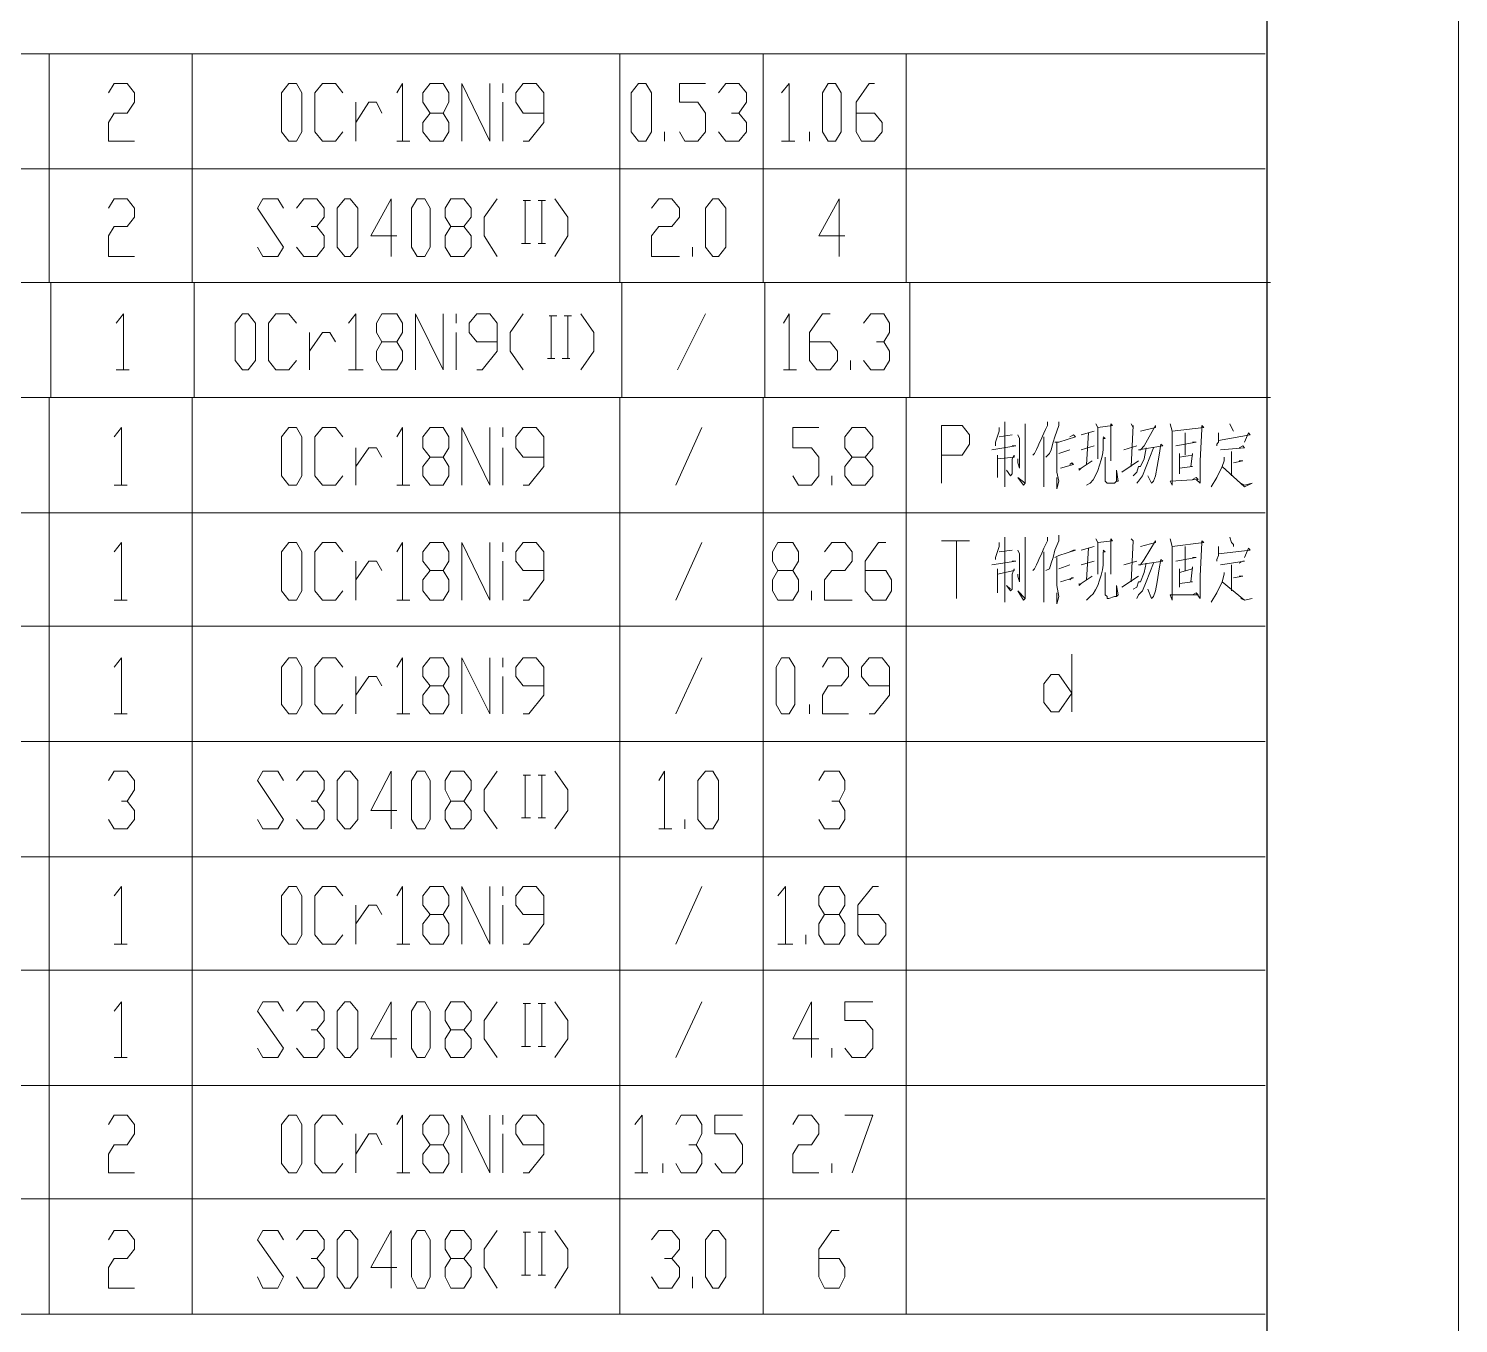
# Model space of a CAD drawing. Header units: millimetres. Extents: x 1435 to 2259, y 1083 to 2249.
# Drawn here: x 2120.8 to 2259.2, y 1394.8 to 1520.2 of the extents above; entities that cross this region are included whole.
import ezdxf

# ---------------------------------------------------------------- set-up
doc = ezdxf.new("R2010")
doc.units = ezdxf.units.MM
doc.layers.add('1', color=7, linetype='Continuous')

msp = doc.modelspace()

# ---------------------------------------------------------------- linework, layer by layer
at = {"layer": '1', "color": 0, "lineweight": 9}
for points in [[(2259.21, 1082.84), (1435.35, 1082.84), (1435.35, 2249.06), (2259.21, 2249.06), (2259.21, 1082.84)], [(2240.49, 1517.72), (1990.83, 1517.72)], [(2122.77, 1495.58), (2122.77, 1517.72)], [(2136.63, 1495.58), (2136.63, 1517.72)], [(2178.03, 1495.58), (2178.03, 1517.72)], [(2191.89, 1495.58), (2191.89, 1517.72)], [(2205.75, 1495.58), (2205.75, 1517.72)], [(2128.53, 1513.94), (2129.07, 1514.84), (2130.33, 1514.84), (2131.05, 1513.94), (2131.05, 1513.04), (2130.33, 1511.96), (2129.07, 1511.96), (2128.53, 1511.06), (2128.53, 1509.26), (2131.05, 1509.26)], [(2145.99, 1509.26), (2145.27, 1510.16), (2145.27, 1513.94), (2145.99, 1514.84), (2146.71, 1514.84), (2147.25, 1513.94), (2147.25, 1510.16), (2146.71, 1509.26), (2145.99, 1509.26)], [(2151.21, 1510.16), (2150.49, 1509.26), (2149.23, 1509.26), (2148.51, 1510.16), (2148.51, 1513.94), (2149.23, 1514.84), (2150.49, 1514.84), (2151.21, 1513.94)], [(2156.43, 1513.94), (2156.97, 1514.84), (2156.97, 1509.26)], [(2159.67, 1509.26), (2158.95, 1510.16), (2158.95, 1511.06), (2159.67, 1511.96), (2160.93, 1511.96), (2161.47, 1513.04), (2161.47, 1513.94), (2160.93, 1514.84), (2159.67, 1514.84), (2158.95, 1513.94), (2158.95, 1513.04), (2159.67, 1511.96)], [(2162.73, 1509.26), (2162.73, 1514.84), (2165.43, 1509.26), (2165.43, 1514.84)], [(2166.69, 1513.94), (2166.69, 1514.84)], [(2168.67, 1509.26), (2169.21, 1509.26), (2170.65, 1511.06), (2170.65, 1513.94), (2169.93, 1514.84), (2168.67, 1514.84), (2167.95, 1513.94), (2167.95, 1513.04), (2168.67, 1511.96), (2170.65, 1511.96)], [(2179.83, 1509.26), (2179.11, 1510.16), (2179.11, 1513.94), (2179.83, 1514.84), (2180.55, 1514.84), (2181.09, 1513.94), (2181.09, 1510.16), (2180.55, 1509.26), (2179.83, 1509.26)], [(2183.79, 1510.16), (2184.33, 1509.26), (2185.59, 1509.26), (2186.31, 1510.16), (2186.31, 1511.96), (2185.59, 1513.04), (2183.79, 1513.04), (2183.79, 1514.84), (2186.31, 1514.84)], [(2187.57, 1513.94), (2188.29, 1514.84), (2189.55, 1514.84), (2190.27, 1513.94), (2190.27, 1513.04), (2189.55, 1511.96), (2188.83, 1511.96)], [(2193.69, 1513.94), (2194.41, 1514.84), (2194.41, 1509.26)], [(2198.19, 1509.26), (2197.65, 1510.16), (2197.65, 1513.94), (2198.19, 1514.84), (2198.91, 1514.84), (2199.45, 1513.94), (2199.45, 1510.16), (2198.91, 1509.26), (2198.19, 1509.26)], [(2200.89, 1511.96), (2202.69, 1511.96), (2203.41, 1511.06), (2203.41, 1510.16), (2202.69, 1509.26), (2201.43, 1509.26), (2200.89, 1510.16), (2200.89, 1513.04), (2202.15, 1514.84), (2202.69, 1514.84)], [(2152.47, 1509.26), (2152.47, 1513.04)], [(2152.47, 1511.06), (2153.73, 1513.04), (2154.45, 1513.04), (2154.99, 1511.96)], [(2166.69, 1509.26), (2166.69, 1513.04)], [(2160.93, 1511.96), (2161.47, 1511.06), (2161.47, 1510.16), (2160.93, 1509.26), (2159.67, 1509.26)], [(2189.55, 1511.96), (2190.27, 1511.06), (2190.27, 1510.16), (2189.55, 1509.26), (2188.29, 1509.26), (2187.57, 1510.16)], [(2156.43, 1509.26), (2157.69, 1509.26)], [(2182.35, 1509.26), (2182.35, 1510.16)], [(2193.69, 1509.26), (2194.95, 1509.26)], [(2196.39, 1509.26), (2196.39, 1510.16)], [(2240.49, 1506.56), (2018.55, 1506.56)], [(2128.53, 1502.78), (2129.07, 1503.68), (2130.33, 1503.68), (2131.05, 1502.78), (2131.05, 1501.88), (2130.33, 1500.98), (2129.07, 1500.98), (2128.53, 1500.08), (2128.53, 1498.1), (2131.05, 1498.1)], [(2142.93, 1499), (2143.47, 1498.1), (2144.91, 1498.1), (2145.45, 1499), (2142.93, 1502.78), (2143.47, 1503.68), (2144.91, 1503.68), (2145.45, 1502.78)], [(2146.71, 1502.78), (2147.43, 1503.68), (2148.69, 1503.68), (2149.41, 1502.78), (2149.41, 1501.88), (2148.69, 1500.98), (2148.15, 1500.98)], [(2151.39, 1498.1), (2150.67, 1499), (2150.67, 1502.78), (2151.39, 1503.68), (2151.93, 1503.68), (2152.65, 1502.78), (2152.65, 1499), (2151.93, 1498.1), (2151.39, 1498.1)], [(2156.43, 1500.08), (2153.91, 1500.08), (2155.89, 1503.68), (2155.89, 1498.1)], [(2158.41, 1498.1), (2157.87, 1499), (2157.87, 1502.78), (2158.41, 1503.68), (2159.13, 1503.68), (2159.67, 1502.78), (2159.67, 1499), (2159.13, 1498.1), (2158.41, 1498.1)], [(2161.65, 1498.1), (2161.11, 1499), (2161.11, 1500.08), (2161.65, 1500.98), (2162.91, 1500.98), (2163.63, 1501.88), (2163.63, 1502.78), (2162.91, 1503.68), (2161.65, 1503.68), (2161.11, 1502.78), (2161.11, 1501.88), (2161.65, 1500.98)], [(2166.15, 1503.68), (2164.89, 1501.88), (2164.89, 1500.08), (2166.15, 1498.1)], [(2168.67, 1503.5), (2169.39, 1503.5)], [(2168.85, 1503.5), (2168.85, 1499.36)], [(2170.11, 1503.5), (2170.83, 1503.5)], [(2170.47, 1503.5), (2170.47, 1499.36)], [(2171.73, 1503.68), (2172.99, 1501.88), (2172.99, 1500.08), (2171.73, 1498.1)], [(2181.09, 1502.78), (2181.81, 1503.68), (2183.07, 1503.68), (2183.79, 1502.78), (2183.79, 1501.88), (2183.07, 1500.98), (2181.81, 1500.98), (2181.09, 1500.08), (2181.09, 1498.1), (2183.79, 1498.1)], [(2187.03, 1498.1), (2186.31, 1499), (2186.31, 1502.78), (2187.03, 1503.68), (2187.57, 1503.68), (2188.29, 1502.78), (2188.29, 1499), (2187.57, 1498.1), (2187.03, 1498.1)], [(2199.81, 1500.08), (2197.29, 1500.08), (2199.27, 1503.68), (2199.27, 1498.1)], [(2148.69, 1500.98), (2149.41, 1500.08), (2149.41, 1499), (2148.69, 1498.1), (2147.43, 1498.1), (2146.71, 1499)], [(2162.91, 1500.98), (2163.63, 1500.08), (2163.63, 1499), (2162.91, 1498.1), (2161.65, 1498.1)], [(2168.49, 1499.36), (2169.39, 1499.36)], [(2170.11, 1499.36), (2170.83, 1499.36)], [(2185.05, 1498.1), (2185.05, 1499)], [(2241.03, 1495.58), (1990.83, 1495.58)], [(2240.49, 1495.58), (1990.83, 1495.58)], [(2122.95, 1484.42), (2122.95, 1495.58)], [(2136.81, 1484.42), (2136.81, 1495.58)], [(2178.21, 1484.42), (2178.21, 1495.58)], [(2192.07, 1484.42), (2192.07, 1495.58)], [(2206.11, 1484.42), (2206.11, 1495.58)], [(2129.25, 1491.62), (2129.97, 1492.52), (2129.97, 1487.12)], [(2141.49, 1487.12), (2140.77, 1488.02), (2140.77, 1491.62), (2141.49, 1492.52), (2142.03, 1492.52), (2142.75, 1491.62), (2142.75, 1488.02), (2142.03, 1487.12), (2141.49, 1487.12)], [(2146.71, 1488.02), (2145.99, 1487.12), (2144.73, 1487.12), (2144.01, 1488.02), (2144.01, 1491.62), (2144.73, 1492.52), (2145.99, 1492.52), (2146.71, 1491.62)], [(2151.75, 1491.62), (2152.47, 1492.52), (2152.47, 1487.12)], [(2154.99, 1487.12), (2154.45, 1488.02), (2154.45, 1488.92), (2154.99, 1489.82), (2156.43, 1489.82), (2156.97, 1490.72), (2156.97, 1491.62), (2156.43, 1492.52), (2154.99, 1492.52), (2154.45, 1491.62), (2154.45, 1490.72), (2154.99, 1489.82)], [(2158.23, 1487.12), (2158.23, 1492.52), (2160.93, 1487.12), (2160.93, 1492.52)], [(2162.19, 1491.62), (2162.19, 1492.52)], [(2164.17, 1487.12), (2164.71, 1487.12), (2166.15, 1488.92), (2166.15, 1491.62), (2165.43, 1492.52), (2164.17, 1492.52), (2163.45, 1491.62), (2163.45, 1490.72), (2164.17, 1489.82), (2166.15, 1489.82)], [(2168.67, 1492.52), (2167.41, 1490.72), (2167.41, 1488.92), (2168.67, 1487.12)], [(2171.19, 1492.34), (2171.91, 1492.34)], [(2171.37, 1492.34), (2171.37, 1488.2)], [(2172.63, 1492.34), (2173.35, 1492.34)], [(2172.99, 1492.34), (2172.99, 1488.2)], [(2174.25, 1492.52), (2175.51, 1490.72), (2175.51, 1488.92), (2174.25, 1487.12)], [(2183.61, 1487.12), (2186.31, 1492.52)], [(2193.87, 1491.62), (2194.41, 1492.52), (2194.41, 1487.12)], [(2196.39, 1489.82), (2198.37, 1489.82), (2199.09, 1488.92), (2199.09, 1488.02), (2198.37, 1487.12), (2197.11, 1487.12), (2196.39, 1488.02), (2196.39, 1490.72), (2197.65, 1492.52), (2198.37, 1492.52)], [(2201.61, 1491.62), (2202.33, 1492.52), (2203.59, 1492.52), (2204.13, 1491.62), (2204.13, 1490.72), (2203.59, 1489.82), (2202.87, 1489.82)], [(2147.97, 1487.12), (2147.97, 1490.72)], [(2147.97, 1488.92), (2149.23, 1490.72), (2149.95, 1490.72), (2150.49, 1489.82)], [(2156.43, 1489.82), (2156.97, 1488.92), (2156.97, 1488.02), (2156.43, 1487.12), (2154.99, 1487.12)], [(2162.19, 1487.12), (2162.19, 1490.72)], [(2203.59, 1489.82), (2204.13, 1488.92), (2204.13, 1488.02), (2203.59, 1487.12), (2202.33, 1487.12), (2201.61, 1488.02)], [(2171.01, 1488.2), (2171.73, 1488.2)], [(2172.45, 1488.2), (2173.17, 1488.2)], [(2200.35, 1487.12), (2200.35, 1488.02)], [(2129.25, 1487.12), (2130.51, 1487.12)], [(2151.75, 1487.12), (2153.19, 1487.12)], [(2193.87, 1487.12), (2195.13, 1487.12)], [(2241.03, 1484.42), (1990.83, 1484.42)], [(2240.49, 1484.42), (1990.83, 1484.42)], [(2122.77, 1439.96), (2122.77, 1484.42)], [(2136.63, 1439.96), (2136.63, 1484.42)], [(2178.03, 1439.96), (2178.03, 1484.42)], [(2191.89, 1439.96), (2191.89, 1484.42)], [(2205.75, 1439.96), (2205.75, 1484.42)], [(2129.07, 1480.64), (2129.79, 1481.54), (2129.79, 1475.96)], [(2145.99, 1475.96), (2145.27, 1476.86), (2145.27, 1480.64), (2145.99, 1481.54), (2146.71, 1481.54), (2147.25, 1480.64), (2147.25, 1476.86), (2146.71, 1475.96), (2145.99, 1475.96)], [(2151.21, 1476.86), (2150.49, 1475.96), (2149.23, 1475.96), (2148.51, 1476.86), (2148.51, 1480.64), (2149.23, 1481.54), (2150.49, 1481.54), (2151.21, 1480.64)], [(2156.43, 1480.64), (2156.97, 1481.54), (2156.97, 1475.96)], [(2159.67, 1475.96), (2158.95, 1476.86), (2158.95, 1477.76), (2159.67, 1478.66), (2160.93, 1478.66), (2161.47, 1479.56), (2161.47, 1480.64), (2160.93, 1481.54), (2159.67, 1481.54), (2158.95, 1480.64), (2158.95, 1479.56), (2159.67, 1478.66)], [(2162.73, 1475.96), (2162.73, 1481.54), (2165.43, 1475.96), (2165.43, 1481.54)], [(2166.69, 1480.64), (2166.69, 1481.54)], [(2168.67, 1475.96), (2169.21, 1475.96), (2170.65, 1477.76), (2170.65, 1480.64), (2169.93, 1481.54), (2168.67, 1481.54), (2167.95, 1480.64), (2167.95, 1479.56), (2168.67, 1478.66), (2170.65, 1478.66)], [(2183.43, 1475.96), (2185.95, 1481.54)], [(2194.77, 1476.86), (2195.31, 1475.96), (2196.57, 1475.96), (2197.29, 1476.86), (2197.29, 1478.66), (2196.57, 1479.56), (2194.77, 1479.56), (2194.77, 1481.54), (2197.29, 1481.54)], [(2200.53, 1475.96), (2199.81, 1476.86), (2199.81, 1477.76), (2200.53, 1478.66), (2201.79, 1478.66), (2202.51, 1479.56), (2202.51, 1480.64), (2201.79, 1481.54), (2200.53, 1481.54), (2199.81, 1480.64), (2199.81, 1479.56), (2200.53, 1478.66)], [(2209.17, 1476.14), (2209.17, 1481.72), (2211.15, 1481.72), (2211.87, 1480.82), (2211.87, 1479.92), (2211.15, 1478.84), (2209.17, 1478.84)], [(2214.75, 1481.54), (2214.75, 1481.18), (2214.39, 1480.1), (2214.39, 1479.74)], [(2215.29, 1482.08), (2215.29, 1475.78), (2215.29, 1476.14), (2215.29, 1476.5)], [(2217.27, 1481.9), (2217.27, 1481.72), (2217.27, 1476.5), (2217.27, 1476.14), (2217.27, 1476.14), (2217.09, 1475.96), (2216.55, 1476.68), (2217.27, 1476.14)], [(2220.51, 1482.08), (2220.51, 1481.72), (2220.15, 1480.64), (2219.97, 1480.1), (2219.79, 1479.38), (2219.61, 1479.02), (2219.25, 1478.66)], [(2223.93, 1481.18), (2222.67, 1480.82)], [(2224.11, 1481.9), (2224.29, 1481.54), (2224.29, 1478.48), (2224.29, 1479.02)], [(2224.29, 1481.54), (2225.73, 1481.72), (2225.55, 1481.9), (2225.55, 1478.3), (2225.55, 1478.66), (2225.55, 1479.02)], [(2227.53, 1481.9), (2227.71, 1481.54), (2227.71, 1481.72), (2227.53, 1477.76)], [(2228.43, 1481.18), (2229.87, 1481.54), (2229.87, 1481.72), (2228.79, 1479.74), (2228.43, 1479.38), (2228.25, 1479.38), (2230.59, 1479.74), (2230.41, 1479.92), (2230.23, 1478.84), (2230.05, 1477.76), (2230.05, 1477.76), (2229.87, 1476.86), (2229.69, 1476.32), (2229.51, 1476.14), (2229.15, 1476.86), (2229.51, 1476.14)], [(2231.31, 1481.9), (2231.49, 1481.18), (2231.49, 1475.96), (2231.31, 1476.32), (2234.01, 1476.5), (2233.83, 1476.68), (2233.47, 1476.5)], [(2231.49, 1481.18), (2234.55, 1481.54), (2234.37, 1481.72), (2234.37, 1481.36), (2234.19, 1478.3), (2234.19, 1477.58), (2234.19, 1476.86), (2234.19, 1476.14), (2233.83, 1476.5)], [(2237.07, 1481.9), (2237.25, 1481.54), (2237.43, 1481.18), (2237.43, 1481.18)], [(2214.03, 1479.38), (2216.37, 1479.74), (2216.37, 1479.74), (2216.19, 1479.74), (2216.01, 1479.74)], [(2214.75, 1480.64), (2216.01, 1480.82)], [(2216.55, 1480.82), (2216.73, 1480.46), (2216.73, 1477.58), (2216.55, 1478.12), (2216.55, 1478.48)], [(2219.07, 1480.64), (2219.07, 1475.78), (2219.07, 1476.14), (2219.07, 1476.68)], [(2220.15, 1480.1), (2220.51, 1480.1), (2222.13, 1480.64), (2221.95, 1480.82), (2221.59, 1480.64)], [(2220.33, 1480.1), (2220.33, 1477.22), (2220.51, 1476.32), (2220.33, 1475.6), (2220.33, 1475.96), (2220.33, 1476.68)], [(2222.67, 1479.38), (2223.93, 1479.74)], [(2223.39, 1481), (2223.21, 1477.94)], [(2226.81, 1479.38), (2228.07, 1479.74)], [(2231.85, 1479.74), (2233.83, 1480.1), (2233.65, 1480.1), (2233.47, 1480.1)], [(2232.75, 1481), (2232.75, 1480.64), (2232.75, 1478.84)], [(2235.99, 1481), (2235.99, 1480.64), (2235.99, 1480.46), (2235.99, 1480.1), (2235.81, 1479.92), (2235.81, 1479.74)], [(2235.99, 1480.28), (2239.05, 1480.82), (2238.87, 1481), (2238.51, 1480.1)], [(2236.17, 1479.38), (2238.51, 1479.56), (2238.33, 1479.74), (2237.97, 1479.56)], [(2152.47, 1475.96), (2152.47, 1479.56)], [(2152.47, 1477.76), (2153.73, 1479.56), (2154.45, 1479.56), (2154.99, 1478.66)], [(2160.93, 1478.66), (2161.47, 1477.76), (2161.47, 1476.86), (2160.93, 1475.96), (2159.67, 1475.96)], [(2166.69, 1475.96), (2166.69, 1479.56)], [(2201.79, 1478.66), (2202.51, 1477.76), (2202.51, 1476.86), (2201.79, 1475.96), (2200.53, 1475.96)], [(2214.57, 1478.84), (2214.57, 1478.3), (2214.57, 1476.68), (2214.57, 1477.22)], [(2214.57, 1478.48), (2216.19, 1478.66), (2216.19, 1478.84), (2216.01, 1478.48), (2216.01, 1477.76), (2216.01, 1477.4), (2216.01, 1477.04), (2215.83, 1476.86), (2215.47, 1477.4), (2215.83, 1476.86)], [(2220.51, 1479.02), (2221.59, 1479.38)], [(2225.01, 1478.66), (2225.01, 1478.3), (2225.01, 1478.3), (2225.01, 1477.04), (2225.01, 1476.68), (2225.01, 1476.32), (2225.19, 1476.14), (2225.19, 1476.14), (2225.37, 1476.14), (2225.91, 1476.14), (2226.09, 1476.32), (2226.27, 1476.32), (2226.09, 1477.4), (2226.09, 1476.32), (2226.09, 1476.32)], [(2228.97, 1479.56), (2228.79, 1478.48), (2228.43, 1477.76), (2228.25, 1477.76), (2228.07, 1477.22), (2227.71, 1476.86)], [(2229.69, 1479.56), (2229.33, 1478.66), (2228.97, 1477.76), (2228.61, 1476.86), (2228.25, 1476.32), (2228.07, 1476.14)], [(2232.21, 1479.02), (2232.21, 1478.66), (2232.21, 1477.04), (2232.21, 1477.58), (2233.47, 1477.76), (2233.29, 1477.76), (2233.47, 1479.02), (2233.47, 1478.84), (2232.21, 1478.66)], [(2236.53, 1478.66), (2236.53, 1478.3), (2236.35, 1477.76), (2235.81, 1476.68), (2235.27, 1475.78)], [(2237.25, 1479.2), (2237.25, 1479.02), (2237.25, 1476.86)], [(2220.69, 1477.58), (2221.95, 1477.94), (2221.77, 1478.12), (2221.59, 1477.94)], [(2222.49, 1477.58), (2222.49, 1477.4), (2222.67, 1477.58), (2223.75, 1478.3)], [(2226.63, 1477.22), (2228.25, 1478.3)], [(2236.35, 1477.76), (2236.35, 1477.76), (2238.51, 1475.78), (2239.23, 1476.14), (2238.51, 1475.96), (2238.15, 1476.14)], [(2237.43, 1478.12), (2237.43, 1478.12), (2238.33, 1478.3), (2238.15, 1478.3), (2237.97, 1478.3)], [(2129.07, 1475.96), (2130.33, 1475.96)], [(2156.43, 1475.96), (2157.69, 1475.96)], [(2198.55, 1475.96), (2198.55, 1476.86)], [(2240.49, 1473.26), (2018.55, 1473.26)], [(2129.07, 1469.48), (2129.79, 1470.38), (2129.79, 1464.8)], [(2145.99, 1464.8), (2145.27, 1465.7), (2145.27, 1469.48), (2145.99, 1470.38), (2146.71, 1470.38), (2147.25, 1469.48), (2147.25, 1465.7), (2146.71, 1464.8), (2145.99, 1464.8)], [(2151.21, 1465.7), (2150.49, 1464.8), (2149.23, 1464.8), (2148.51, 1465.7), (2148.51, 1469.48), (2149.23, 1470.38), (2150.49, 1470.38), (2151.21, 1469.48)], [(2156.43, 1469.48), (2156.97, 1470.38), (2156.97, 1464.8)], [(2159.67, 1464.8), (2158.95, 1465.7), (2158.95, 1466.78), (2159.67, 1467.68), (2160.93, 1467.68), (2161.47, 1468.58), (2161.47, 1469.48), (2160.93, 1470.38), (2159.67, 1470.38), (2158.95, 1469.48), (2158.95, 1468.58), (2159.67, 1467.68)], [(2162.73, 1464.8), (2162.73, 1470.38), (2165.43, 1464.8), (2165.43, 1470.38)], [(2166.69, 1469.48), (2166.69, 1470.38)], [(2168.67, 1464.8), (2169.21, 1464.8), (2170.65, 1466.78), (2170.65, 1469.48), (2169.93, 1470.38), (2168.67, 1470.38), (2167.95, 1469.48), (2167.95, 1468.58), (2168.67, 1467.68), (2170.65, 1467.68)], [(2183.43, 1464.8), (2185.95, 1470.38)], [(2193.33, 1464.8), (2192.79, 1465.7), (2192.79, 1466.78), (2193.33, 1467.68), (2194.77, 1467.68), (2195.31, 1468.58), (2195.31, 1469.48), (2194.77, 1470.38), (2193.33, 1470.38), (2192.79, 1469.48), (2192.79, 1468.58), (2193.33, 1467.68)], [(2197.83, 1469.48), (2198.55, 1470.38), (2199.81, 1470.38), (2200.53, 1469.48), (2200.53, 1468.58), (2199.81, 1467.68), (2198.55, 1467.68), (2197.83, 1466.78), (2197.83, 1464.8), (2200.53, 1464.8)], [(2201.79, 1467.68), (2203.77, 1467.68), (2204.31, 1466.78), (2204.31, 1465.7), (2203.77, 1464.8), (2202.51, 1464.8), (2201.79, 1465.7), (2201.79, 1468.58), (2203.05, 1470.38), (2203.77, 1470.38)], [(2209.17, 1470.56), (2211.87, 1470.56)], [(2210.61, 1470.56), (2210.61, 1464.98)], [(2214.75, 1470.38), (2214.75, 1470.02), (2214.39, 1468.94), (2214.39, 1468.76)], [(2215.29, 1470.92), (2215.29, 1464.62), (2215.29, 1464.98), (2215.29, 1465.34)], [(2217.27, 1470.92), (2217.27, 1470.56), (2217.27, 1465.34), (2217.27, 1464.98), (2217.27, 1464.98), (2217.09, 1464.8), (2216.55, 1465.7), (2217.27, 1464.98)], [(2220.51, 1471.1), (2220.51, 1470.56), (2220.15, 1469.66), (2219.97, 1468.94), (2219.79, 1468.4), (2219.61, 1467.86), (2219.25, 1467.68)], [(2224.11, 1470.74), (2224.29, 1470.38), (2224.29, 1467.32), (2224.29, 1468.04)], [(2224.29, 1470.38), (2225.73, 1470.56), (2225.55, 1470.74), (2225.55, 1467.32), (2225.55, 1467.5), (2225.55, 1467.86)], [(2227.53, 1470.74), (2227.71, 1470.56), (2227.71, 1470.56), (2227.53, 1466.6)], [(2228.43, 1470.02), (2229.87, 1470.38), (2229.87, 1470.56), (2228.79, 1468.76), (2228.43, 1468.22), (2228.25, 1468.22), (2230.59, 1468.58), (2230.41, 1468.76), (2230.23, 1467.86), (2230.05, 1466.6), (2230.05, 1466.6), (2229.87, 1465.7), (2229.69, 1465.16), (2229.51, 1464.98), (2229.15, 1465.88), (2229.51, 1464.98)], [(2231.31, 1470.74), (2231.49, 1470.02), (2231.49, 1464.8), (2231.31, 1465.34), (2234.01, 1465.34), (2233.83, 1465.52), (2233.47, 1465.34)], [(2231.49, 1470.02), (2234.55, 1470.38), (2234.37, 1470.56), (2234.37, 1470.38), (2234.19, 1467.14), (2234.19, 1466.42), (2234.19, 1465.7), (2234.19, 1464.98), (2233.83, 1465.52)], [(2237.07, 1470.92), (2237.25, 1470.38), (2237.43, 1470.2), (2237.43, 1470.02)], [(2214.75, 1469.48), (2216.01, 1469.66)], [(2216.55, 1469.66), (2216.73, 1469.3), (2216.73, 1466.6), (2216.55, 1467.14), (2216.55, 1467.32)], [(2219.07, 1469.48), (2219.07, 1464.62), (2219.07, 1465.16), (2219.07, 1465.52)], [(2220.15, 1468.94), (2220.51, 1469.12), (2222.13, 1469.66), (2221.95, 1469.66), (2221.59, 1469.48)], [(2220.33, 1468.94), (2220.33, 1466.24), (2220.51, 1465.16), (2220.33, 1464.44), (2220.33, 1464.8), (2220.33, 1465.52)], [(2223.93, 1470.02), (2222.67, 1469.66)], [(2223.39, 1469.84), (2223.21, 1466.78)], [(2231.85, 1468.58), (2233.83, 1468.94), (2233.65, 1468.94), (2233.47, 1468.94)], [(2232.75, 1470.02), (2232.75, 1469.66), (2232.75, 1467.68)], [(2235.99, 1470.02), (2235.99, 1469.66), (2235.99, 1469.3), (2235.99, 1469.12), (2235.81, 1468.76), (2235.81, 1468.58)], [(2235.99, 1469.3), (2239.05, 1469.66), (2238.87, 1469.84), (2238.51, 1468.94)], [(2152.47, 1464.8), (2152.47, 1468.58)], [(2152.47, 1466.78), (2153.73, 1468.58), (2154.45, 1468.58), (2154.99, 1467.68)], [(2160.93, 1467.68), (2161.47, 1466.78), (2161.47, 1465.7), (2160.93, 1464.8), (2159.67, 1464.8)], [(2166.69, 1464.8), (2166.69, 1468.58)], [(2194.77, 1467.68), (2195.31, 1466.78), (2195.31, 1465.7), (2194.77, 1464.8), (2193.33, 1464.8)], [(2214.03, 1468.22), (2216.37, 1468.58), (2216.37, 1468.58), (2216.19, 1468.58), (2216.01, 1468.58)], [(2214.57, 1467.86), (2214.57, 1467.14), (2214.57, 1465.52), (2214.57, 1466.06)], [(2214.57, 1467.32), (2216.19, 1467.68), (2216.19, 1467.86), (2216.01, 1467.32), (2216.01, 1466.78), (2216.01, 1466.24), (2216.01, 1465.88), (2215.83, 1465.7), (2215.47, 1466.24), (2215.83, 1465.88)], [(2220.51, 1467.86), (2221.59, 1468.22)], [(2222.67, 1468.22), (2223.93, 1468.58)], [(2225.01, 1467.5), (2225.01, 1467.32), (2225.01, 1467.14), (2225.01, 1465.88), (2225.01, 1465.52), (2225.01, 1465.34), (2225.19, 1465.16), (2225.19, 1464.98), (2225.37, 1464.98), (2225.91, 1465.16), (2226.09, 1465.16), (2226.27, 1465.34), (2226.09, 1466.24), (2226.09, 1465.34), (2226.09, 1465.16)], [(2226.81, 1468.22), (2228.07, 1468.58)], [(2228.97, 1468.4), (2228.79, 1467.5), (2228.43, 1466.6), (2228.25, 1466.6), (2228.07, 1466.06), (2227.71, 1465.88)], [(2229.69, 1468.4), (2229.33, 1467.5), (2228.97, 1466.6), (2228.61, 1465.7), (2228.25, 1465.34), (2228.07, 1464.98)], [(2232.21, 1467.86), (2232.21, 1467.5), (2232.21, 1466.06), (2232.21, 1466.42), (2233.47, 1466.6), (2233.29, 1466.6), (2233.47, 1468.04), (2233.47, 1467.86), (2232.21, 1467.5)], [(2236.53, 1467.5), (2236.53, 1467.32), (2236.35, 1466.6), (2235.81, 1465.52), (2235.27, 1464.62)], [(2236.17, 1468.22), (2238.51, 1468.58), (2238.33, 1468.58), (2237.97, 1468.4)], [(2237.25, 1468.22), (2237.25, 1467.86), (2237.25, 1465.7)], [(2220.69, 1466.6), (2221.95, 1466.96), (2221.77, 1466.96), (2221.59, 1466.78)], [(2222.49, 1466.42), (2222.49, 1466.24), (2222.67, 1466.42), (2223.75, 1467.14)], [(2226.63, 1466.06), (2228.25, 1467.14)], [(2236.35, 1466.6), (2236.35, 1466.6), (2238.51, 1464.8), (2239.23, 1464.98), (2238.51, 1464.8), (2238.15, 1464.98)], [(2237.43, 1466.96), (2237.43, 1466.96), (2238.33, 1467.14), (2238.15, 1467.14), (2237.97, 1467.14)], [(2129.07, 1464.8), (2130.33, 1464.8)], [(2156.43, 1464.8), (2157.69, 1464.8)], [(2196.57, 1464.8), (2196.57, 1465.7)], [(2240.49, 1462.28), (2018.55, 1462.28)], [(2129.07, 1458.32), (2129.79, 1459.22), (2129.79, 1453.82)], [(2145.99, 1453.82), (2145.27, 1454.72), (2145.27, 1458.32), (2145.99, 1459.22), (2146.71, 1459.22), (2147.25, 1458.32), (2147.25, 1454.72), (2146.71, 1453.82), (2145.99, 1453.82)], [(2151.21, 1454.72), (2150.49, 1453.82), (2149.23, 1453.82), (2148.51, 1454.72), (2148.51, 1458.32), (2149.23, 1459.22), (2150.49, 1459.22), (2151.21, 1458.32)], [(2156.43, 1458.32), (2156.97, 1459.22), (2156.97, 1453.82)], [(2159.67, 1453.82), (2158.95, 1454.72), (2158.95, 1455.62), (2159.67, 1456.52), (2160.93, 1456.52), (2161.47, 1457.42), (2161.47, 1458.32), (2160.93, 1459.22), (2159.67, 1459.22), (2158.95, 1458.32), (2158.95, 1457.42), (2159.67, 1456.52)], [(2162.73, 1453.82), (2162.73, 1459.22), (2165.43, 1453.82), (2165.43, 1459.22)], [(2166.69, 1458.32), (2166.69, 1459.22)], [(2168.67, 1453.82), (2169.21, 1453.82), (2170.65, 1455.62), (2170.65, 1458.32), (2169.93, 1459.22), (2168.67, 1459.22), (2167.95, 1458.32), (2167.95, 1457.42), (2168.67, 1456.52), (2170.65, 1456.52)], [(2183.43, 1453.82), (2185.95, 1459.22)], [(2193.69, 1453.82), (2193.15, 1454.72), (2193.15, 1458.32), (2193.69, 1459.22), (2194.41, 1459.22), (2194.95, 1458.32), (2194.95, 1454.72), (2194.41, 1453.82), (2193.69, 1453.82)], [(2197.65, 1458.32), (2198.19, 1459.22), (2199.45, 1459.22), (2200.17, 1458.32), (2200.17, 1457.42), (2199.45, 1456.52), (2198.19, 1456.52), (2197.65, 1455.62), (2197.65, 1453.82), (2200.17, 1453.82)], [(2202.15, 1453.82), (2202.69, 1453.82), (2204.13, 1455.62), (2204.13, 1458.32), (2203.41, 1459.22), (2202.15, 1459.22), (2201.43, 1458.32), (2201.43, 1457.42), (2202.15, 1456.52), (2204.13, 1456.52)], [(2221.77, 1459.58), (2221.77, 1454)], [(2221.77, 1455.8), (2220.51, 1454), (2219.79, 1454), (2219.07, 1454.9), (2219.07, 1456.7), (2219.79, 1457.6), (2220.51, 1457.6), (2221.77, 1455.8)], [(2152.47, 1453.82), (2152.47, 1457.42)], [(2152.47, 1455.62), (2153.73, 1457.42), (2154.45, 1457.42), (2154.99, 1456.52)], [(2160.93, 1456.52), (2161.47, 1455.62), (2161.47, 1454.72), (2160.93, 1453.82), (2159.67, 1453.82)], [(2166.69, 1453.82), (2166.69, 1457.42)], [(2129.07, 1453.82), (2130.33, 1453.82)], [(2156.43, 1453.82), (2157.69, 1453.82)], [(2196.39, 1453.82), (2196.39, 1454.72)], [(2240.49, 1451.12), (2018.55, 1451.12)], [(2128.53, 1447.34), (2129.07, 1448.24), (2130.33, 1448.24), (2131.05, 1447.34), (2131.05, 1446.44), (2130.33, 1445.36), (2129.79, 1445.36)], [(2142.93, 1443.56), (2143.47, 1442.66), (2144.91, 1442.66), (2145.45, 1443.56), (2142.93, 1447.34), (2143.47, 1448.24), (2144.91, 1448.24), (2145.45, 1447.34)], [(2146.71, 1447.34), (2147.43, 1448.24), (2148.69, 1448.24), (2149.41, 1447.34), (2149.41, 1446.44), (2148.69, 1445.36), (2148.15, 1445.36)], [(2151.39, 1442.66), (2150.67, 1443.56), (2150.67, 1447.34), (2151.39, 1448.24), (2151.93, 1448.24), (2152.65, 1447.34), (2152.65, 1443.56), (2151.93, 1442.66), (2151.39, 1442.66)], [(2156.43, 1444.46), (2153.91, 1444.46), (2155.89, 1448.24), (2155.89, 1442.66)], [(2158.41, 1442.66), (2157.87, 1443.56), (2157.87, 1447.34), (2158.41, 1448.24), (2159.13, 1448.24), (2159.67, 1447.34), (2159.67, 1443.56), (2159.13, 1442.66), (2158.41, 1442.66)], [(2161.65, 1442.66), (2161.11, 1443.56), (2161.11, 1444.46), (2161.65, 1445.36), (2162.91, 1445.36), (2163.63, 1446.44), (2163.63, 1447.34), (2162.91, 1448.24), (2161.65, 1448.24), (2161.11, 1447.34), (2161.11, 1446.44), (2161.65, 1445.36)], [(2166.15, 1448.24), (2164.89, 1446.44), (2164.89, 1444.46), (2166.15, 1442.66)], [(2168.67, 1447.88), (2169.39, 1447.88)], [(2168.85, 1447.88), (2168.85, 1443.74)], [(2170.11, 1447.88), (2170.83, 1447.88)], [(2170.47, 1447.88), (2170.47, 1443.74)], [(2171.73, 1448.24), (2172.99, 1446.44), (2172.99, 1444.46), (2171.73, 1442.66)], [(2181.81, 1447.34), (2182.35, 1448.24), (2182.35, 1442.66)], [(2186.31, 1442.66), (2185.59, 1443.56), (2185.59, 1447.34), (2186.31, 1448.24), (2187.03, 1448.24), (2187.57, 1447.34), (2187.57, 1443.56), (2187.03, 1442.66), (2186.31, 1442.66)], [(2197.29, 1447.34), (2197.83, 1448.24), (2199.27, 1448.24), (2199.81, 1447.34), (2199.81, 1446.44), (2199.27, 1445.36), (2198.55, 1445.36)], [(2130.33, 1445.36), (2131.05, 1444.46), (2131.05, 1443.56), (2130.33, 1442.66), (2129.07, 1442.66), (2128.53, 1443.56)], [(2148.69, 1445.36), (2149.41, 1444.46), (2149.41, 1443.56), (2148.69, 1442.66), (2147.43, 1442.66), (2146.71, 1443.56)], [(2162.91, 1445.36), (2163.63, 1444.46), (2163.63, 1443.56), (2162.91, 1442.66), (2161.65, 1442.66)], [(2199.27, 1445.36), (2199.81, 1444.46), (2199.81, 1443.56), (2199.27, 1442.66), (2197.83, 1442.66), (2197.29, 1443.56)], [(2168.49, 1443.74), (2169.39, 1443.74)], [(2170.11, 1443.74), (2170.83, 1443.74)], [(2181.81, 1442.66), (2183.07, 1442.66)], [(2184.33, 1442.66), (2184.33, 1443.56)], [(2240.49, 1439.96), (1990.83, 1439.96)], [(2240.49, 1439.96), (1990.83, 1439.96)], [(2122.77, 1417.82), (2122.77, 1439.96)], [(2136.63, 1417.82), (2136.63, 1439.96)], [(2178.03, 1417.82), (2178.03, 1439.96)], [(2191.89, 1417.82), (2191.89, 1439.96)], [(2205.75, 1417.82), (2205.75, 1439.96)], [(2129.07, 1436.18), (2129.79, 1437.08), (2129.79, 1431.5)], [(2145.99, 1431.5), (2145.27, 1432.4), (2145.27, 1436.18), (2145.99, 1437.08), (2146.71, 1437.08), (2147.25, 1436.18), (2147.25, 1432.4), (2146.71, 1431.5), (2145.99, 1431.5)], [(2151.21, 1432.4), (2150.49, 1431.5), (2149.23, 1431.5), (2148.51, 1432.4), (2148.51, 1436.18), (2149.23, 1437.08), (2150.49, 1437.08), (2151.21, 1436.18)], [(2156.43, 1436.18), (2156.97, 1437.08), (2156.97, 1431.5)], [(2159.67, 1431.5), (2158.95, 1432.4), (2158.95, 1433.48), (2159.67, 1434.38), (2160.93, 1434.38), (2161.47, 1435.28), (2161.47, 1436.18), (2160.93, 1437.08), (2159.67, 1437.08), (2158.95, 1436.18), (2158.95, 1435.28), (2159.67, 1434.38)], [(2162.73, 1431.5), (2162.73, 1437.08), (2165.43, 1431.5), (2165.43, 1437.08)], [(2166.69, 1436.18), (2166.69, 1437.08)], [(2168.67, 1431.5), (2169.21, 1431.5), (2170.65, 1433.48), (2170.65, 1436.18), (2169.93, 1437.08), (2168.67, 1437.08), (2167.95, 1436.18), (2167.95, 1435.28), (2168.67, 1434.38), (2170.65, 1434.38)], [(2183.43, 1431.5), (2185.95, 1437.08)], [(2193.33, 1436.18), (2194.05, 1437.08), (2194.05, 1431.5)], [(2197.83, 1431.5), (2197.29, 1432.4), (2197.29, 1433.48), (2197.83, 1434.38), (2199.27, 1434.38), (2199.81, 1435.28), (2199.81, 1436.18), (2199.27, 1437.08), (2197.83, 1437.08), (2197.29, 1436.18), (2197.29, 1435.28), (2197.83, 1434.38)], [(2201.07, 1434.38), (2203.05, 1434.38), (2203.77, 1433.48), (2203.77, 1432.4), (2203.05, 1431.5), (2201.79, 1431.5), (2201.07, 1432.4), (2201.07, 1435.28), (2202.51, 1437.08), (2203.05, 1437.08)], [(2152.47, 1431.5), (2152.47, 1435.28)], [(2152.47, 1433.48), (2153.73, 1435.28), (2154.45, 1435.28), (2154.99, 1434.38)], [(2160.93, 1434.38), (2161.47, 1433.48), (2161.47, 1432.4), (2160.93, 1431.5), (2159.67, 1431.5)], [(2166.69, 1431.5), (2166.69, 1435.28)], [(2199.27, 1434.38), (2199.81, 1433.48), (2199.81, 1432.4), (2199.27, 1431.5), (2197.83, 1431.5)], [(2129.07, 1431.5), (2130.33, 1431.5)], [(2156.43, 1431.5), (2157.69, 1431.5)], [(2193.33, 1431.5), (2194.77, 1431.5)], [(2196.03, 1431.5), (2196.03, 1432.4)], [(2240.49, 1428.98), (2018.55, 1428.98)], [(2129.07, 1425.02), (2129.79, 1425.92), (2129.79, 1420.52)], [(2142.93, 1421.42), (2143.47, 1420.52), (2144.91, 1420.52), (2145.45, 1421.42), (2142.93, 1425.02), (2143.47, 1425.92), (2144.91, 1425.92), (2145.45, 1425.02)], [(2146.71, 1425.02), (2147.43, 1425.92), (2148.69, 1425.92), (2149.41, 1425.02), (2149.41, 1424.12), (2148.69, 1423.22), (2148.15, 1423.22)], [(2151.39, 1420.52), (2150.67, 1421.42), (2150.67, 1425.02), (2151.39, 1425.92), (2151.93, 1425.92), (2152.65, 1425.02), (2152.65, 1421.42), (2151.93, 1420.52), (2151.39, 1420.52)], [(2156.43, 1422.32), (2153.91, 1422.32), (2155.89, 1425.92), (2155.89, 1420.52)], [(2158.41, 1420.52), (2157.87, 1421.42), (2157.87, 1425.02), (2158.41, 1425.92), (2159.13, 1425.92), (2159.67, 1425.02), (2159.67, 1421.42), (2159.13, 1420.52), (2158.41, 1420.52)], [(2161.65, 1420.52), (2161.11, 1421.42), (2161.11, 1422.32), (2161.65, 1423.22), (2162.91, 1423.22), (2163.63, 1424.12), (2163.63, 1425.02), (2162.91, 1425.92), (2161.65, 1425.92), (2161.11, 1425.02), (2161.11, 1424.12), (2161.65, 1423.22)], [(2166.15, 1425.92), (2164.89, 1424.12), (2164.89, 1422.32), (2166.15, 1420.52)], [(2168.67, 1425.74), (2169.39, 1425.74)], [(2168.85, 1425.74), (2168.85, 1421.6)], [(2170.11, 1425.74), (2170.83, 1425.74)], [(2170.47, 1425.74), (2170.47, 1421.6)], [(2171.73, 1425.92), (2172.99, 1424.12), (2172.99, 1422.32), (2171.73, 1420.52)], [(2183.43, 1420.52), (2185.95, 1425.92)], [(2197.29, 1422.32), (2194.77, 1422.32), (2196.57, 1425.92), (2196.57, 1420.52)], [(2199.81, 1421.42), (2200.53, 1420.52), (2201.79, 1420.52), (2202.51, 1421.42), (2202.51, 1423.22), (2201.79, 1424.12), (2199.81, 1424.12), (2199.81, 1425.92), (2202.51, 1425.92)], [(2148.69, 1423.22), (2149.41, 1422.32), (2149.41, 1421.42), (2148.69, 1420.52), (2147.43, 1420.52), (2146.71, 1421.42)], [(2162.91, 1423.22), (2163.63, 1422.32), (2163.63, 1421.42), (2162.91, 1420.52), (2161.65, 1420.52)], [(2168.49, 1421.6), (2169.39, 1421.6)], [(2170.11, 1421.6), (2170.83, 1421.6)], [(2129.07, 1420.52), (2130.33, 1420.52)], [(2198.55, 1420.52), (2198.55, 1421.42)], [(2240.49, 1417.82), (1990.83, 1417.82)], [(2240.49, 1417.82), (1990.83, 1417.82)], [(2122.77, 1395.68), (2122.77, 1417.82)], [(2136.63, 1395.68), (2136.63, 1417.82)], [(2178.03, 1395.68), (2178.03, 1417.82)], [(2191.89, 1395.68), (2191.89, 1417.82)], [(2205.75, 1395.68), (2205.75, 1417.82)], [(2128.53, 1414.04), (2129.07, 1414.94), (2130.33, 1414.94), (2131.05, 1414.04), (2131.05, 1413.14), (2130.33, 1412.06), (2129.07, 1412.06), (2128.53, 1411.16), (2128.53, 1409.36), (2131.05, 1409.36)], [(2145.99, 1409.36), (2145.27, 1410.26), (2145.27, 1414.04), (2145.99, 1414.94), (2146.71, 1414.94), (2147.25, 1414.04), (2147.25, 1410.26), (2146.71, 1409.36), (2145.99, 1409.36)], [(2151.21, 1410.26), (2150.49, 1409.36), (2149.23, 1409.36), (2148.51, 1410.26), (2148.51, 1414.04), (2149.23, 1414.94), (2150.49, 1414.94), (2151.21, 1414.04)], [(2156.43, 1414.04), (2156.97, 1414.94), (2156.97, 1409.36)], [(2159.67, 1409.36), (2158.95, 1410.26), (2158.95, 1411.16), (2159.67, 1412.06), (2160.93, 1412.06), (2161.47, 1413.14), (2161.47, 1414.04), (2160.93, 1414.94), (2159.67, 1414.94), (2158.95, 1414.04), (2158.95, 1413.14), (2159.67, 1412.06)], [(2162.73, 1409.36), (2162.73, 1414.94), (2165.43, 1409.36), (2165.43, 1414.94)], [(2166.69, 1414.04), (2166.69, 1414.94)], [(2168.67, 1409.36), (2169.21, 1409.36), (2170.65, 1411.16), (2170.65, 1414.04), (2169.93, 1414.94), (2168.67, 1414.94), (2167.95, 1414.04), (2167.95, 1413.14), (2168.67, 1412.06), (2170.65, 1412.06)], [(2179.47, 1414.04), (2180.19, 1414.94), (2180.19, 1409.36)], [(2183.43, 1414.04), (2183.97, 1414.94), (2185.41, 1414.94), (2185.95, 1414.04), (2185.95, 1413.14), (2185.41, 1412.06), (2184.69, 1412.06)], [(2187.21, 1410.26), (2187.93, 1409.36), (2189.19, 1409.36), (2189.91, 1410.26), (2189.91, 1412.06), (2189.19, 1413.14), (2187.21, 1413.14), (2187.21, 1414.94), (2189.91, 1414.94)], [(2194.77, 1414.04), (2195.31, 1414.94), (2196.57, 1414.94), (2197.29, 1414.04), (2197.29, 1413.14), (2196.57, 1412.06), (2195.31, 1412.06), (2194.77, 1411.16), (2194.77, 1409.36), (2197.29, 1409.36)], [(2199.81, 1414.94), (2202.51, 1414.94), (2200.53, 1409.36)], [(2152.47, 1409.36), (2152.47, 1413.14)], [(2152.47, 1411.16), (2153.73, 1413.14), (2154.45, 1413.14), (2154.99, 1412.06)], [(2160.93, 1412.06), (2161.47, 1411.16), (2161.47, 1410.26), (2160.93, 1409.36), (2159.67, 1409.36)], [(2166.69, 1409.36), (2166.69, 1413.14)], [(2185.41, 1412.06), (2185.95, 1411.16), (2185.95, 1410.26), (2185.41, 1409.36), (2183.97, 1409.36), (2183.43, 1410.26)], [(2156.43, 1409.36), (2157.69, 1409.36)], [(2179.47, 1409.36), (2180.73, 1409.36)], [(2182.17, 1409.36), (2182.17, 1410.26)], [(2198.55, 1409.36), (2198.55, 1410.26)], [(2240.49, 1406.84), (2018.55, 1406.84)], [(2128.53, 1402.88), (2129.07, 1403.78), (2130.33, 1403.78), (2131.05, 1402.88), (2131.05, 1401.98), (2130.33, 1401.08), (2129.07, 1401.08), (2128.53, 1400.18), (2128.53, 1398.2), (2131.05, 1398.2)], [(2142.93, 1399.28), (2143.47, 1398.2), (2144.91, 1398.2), (2145.45, 1399.28), (2142.93, 1402.88), (2143.47, 1403.78), (2144.91, 1403.78), (2145.45, 1402.88)], [(2146.71, 1402.88), (2147.43, 1403.78), (2148.69, 1403.78), (2149.41, 1402.88), (2149.41, 1401.98), (2148.69, 1401.08), (2148.15, 1401.08)], [(2151.39, 1398.2), (2150.67, 1399.28), (2150.67, 1402.88), (2151.39, 1403.78), (2151.93, 1403.78), (2152.65, 1402.88), (2152.65, 1399.28), (2151.93, 1398.2), (2151.39, 1398.2)], [(2156.43, 1400.18), (2153.91, 1400.18), (2155.89, 1403.78), (2155.89, 1398.2)], [(2158.41, 1398.2), (2157.87, 1399.28), (2157.87, 1402.88), (2158.41, 1403.78), (2159.13, 1403.78), (2159.67, 1402.88), (2159.67, 1399.28), (2159.13, 1398.2), (2158.41, 1398.2)], [(2161.65, 1398.2), (2161.11, 1399.28), (2161.11, 1400.18), (2161.65, 1401.08), (2162.91, 1401.08), (2163.63, 1401.98), (2163.63, 1402.88), (2162.91, 1403.78), (2161.65, 1403.78), (2161.11, 1402.88), (2161.11, 1401.98), (2161.65, 1401.08)], [(2166.15, 1403.78), (2164.89, 1401.98), (2164.89, 1400.18), (2166.15, 1398.2)], [(2168.67, 1403.6), (2169.39, 1403.6)], [(2168.85, 1403.6), (2168.85, 1399.46)], [(2170.11, 1403.6), (2170.83, 1403.6)], [(2170.47, 1403.6), (2170.47, 1399.46)], [(2171.73, 1403.78), (2172.99, 1401.98), (2172.99, 1400.18), (2171.73, 1398.2)], [(2181.09, 1402.88), (2181.81, 1403.78), (2183.07, 1403.78), (2183.79, 1402.88), (2183.79, 1401.98), (2183.07, 1401.08), (2182.35, 1401.08)], [(2187.03, 1398.2), (2186.31, 1399.28), (2186.31, 1402.88), (2187.03, 1403.78), (2187.57, 1403.78), (2188.29, 1402.88), (2188.29, 1399.28), (2187.57, 1398.2), (2187.03, 1398.2)], [(2197.29, 1401.08), (2199.27, 1401.08), (2199.81, 1400.18), (2199.81, 1399.28), (2199.27, 1398.2), (2197.83, 1398.2), (2197.29, 1399.28), (2197.29, 1401.98), (2198.55, 1403.78), (2199.27, 1403.78)], [(2148.69, 1401.08), (2149.41, 1400.18), (2149.41, 1399.28), (2148.69, 1398.2), (2147.43, 1398.2), (2146.71, 1399.28)], [(2162.91, 1401.08), (2163.63, 1400.18), (2163.63, 1399.28), (2162.91, 1398.2), (2161.65, 1398.2)], [(2183.07, 1401.08), (2183.79, 1400.18), (2183.79, 1399.28), (2183.07, 1398.2), (2181.81, 1398.2), (2181.09, 1399.28)], [(2168.49, 1399.46), (2169.39, 1399.46)], [(2170.11, 1399.46), (2170.83, 1399.46)], [(2185.05, 1398.2), (2185.05, 1399.28)], [(2240.49, 1395.68), (1990.83, 1395.68)], [(2240.49, 1395.68), (1990.83, 1395.68)]]:
    msp.add_lwpolyline(points, dxfattribs=at)
at = {"layer": '1', "color": 0, "lineweight": 25}
msp.add_lwpolyline([(2240.67, 1101.2), (1481.43, 1101.2), (1481.43, 2230.7), (2240.67, 2230.7), (2240.67, 1101.2)], dxfattribs=at)
at = {"layer": '1', "color": 0, "lineweight": 9}
for points, knots in [([(2219.43, 1482.08), (2219.43, 1482.08), (2219.43, 1481.72), (2219.43, 1481.72), (2218.89, 1480.64), (2218.71, 1480.1), (2218.17, 1479.02), (2218.17, 1479.02), (2217.99, 1478.84), (2217.99, 1478.84)], [0, 0, 0, 0, 1, 1, 1, 2, 2, 2, 3, 3, 3, 3]), ([(2224.83, 1480.64), (2224.83, 1480.64), (2225.01, 1480.46), (2225.01, 1480.46), (2225.01, 1480.46), (2224.83, 1480.46), (2224.83, 1480.46), (2224.83, 1480.46), (2224.83, 1479.74), (2224.83, 1479.74), (2224.83, 1478.84), (2224.29, 1476.86), (2223.57, 1476.14), (2223.57, 1476.14), (2223.21, 1475.96), (2223.21, 1475.96)], [0, 0, 0, 0, 1, 1, 1, 2, 2, 2, 3, 3, 3, 4, 4, 4, 5, 5, 5, 5]), ([(2219.43, 1470.92), (2219.43, 1470.92), (2219.43, 1470.56), (2219.43, 1470.56), (2218.89, 1469.48), (2218.71, 1468.94), (2218.17, 1467.86), (2218.17, 1467.86), (2217.99, 1467.68), (2217.99, 1467.68)], [0, 0, 0, 0, 1, 1, 1, 2, 2, 2, 3, 3, 3, 3]), ([(2224.83, 1469.66), (2224.83, 1469.66), (2225.01, 1469.48), (2225.01, 1469.48), (2225.01, 1469.48), (2224.83, 1469.48), (2224.83, 1469.48), (2224.83, 1469.48), (2224.83, 1468.58), (2224.83, 1468.58), (2224.83, 1467.68), (2224.29, 1465.7), (2223.57, 1465.16), (2223.57, 1465.16), (2223.21, 1464.8), (2223.21, 1464.8)], [0, 0, 0, 0, 1, 1, 1, 2, 2, 2, 3, 3, 3, 4, 4, 4, 5, 5, 5, 5])]:
    msp.add_open_spline(points, degree=3, knots=knots, dxfattribs=at)

doc.saveas('drawing.dxf')
